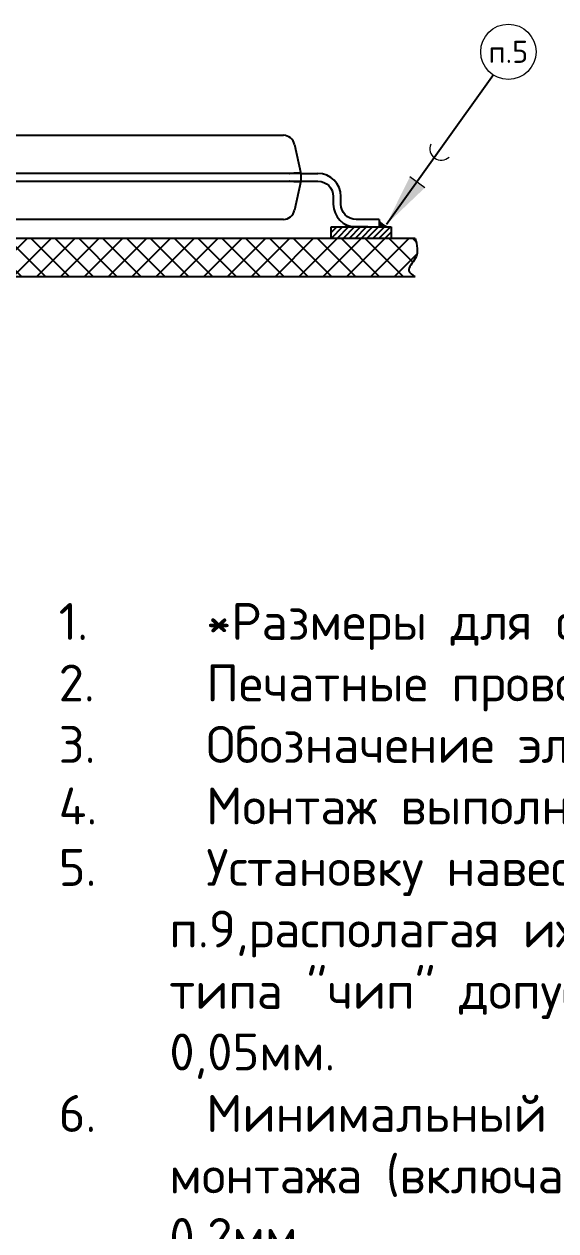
# Model space of a CAD drawing. Header units: millimetres. Extents: x -3633 to 871, y -630 to 261.
# Drawn here: x -1243.6 to -1200.3, y -467.2 to -369 of the extents above; entities that cross this region are included whole.
import ezdxf

# ---------------------------------------------------------------- set-up
doc = ezdxf.new("R2010")
doc.units = ezdxf.units.MM
for name, color, linetype, lineweight in [('Text', 7, 'Continuous', 18), ('Размерные линии', 7, 'Continuous', 15), ('Сплошная тонкая', 7, 'Continuous', 20), ('Штриховка', 7, 'Continuous', 9)]:
    doc.layers.add(name, color=color, linetype=linetype, lineweight=lineweight)
doc.styles.add('Main', font='isocpeur.ttf', dxfattribs={"height": 3})

msp = doc.modelspace()

# ---------------------------------------------------------------- hatches: boundary and pattern name
at = {"layer": 'Сплошная тонкая', "lineweight": 25}
h = msp.add_hatch(dxfattribs=at)
h.set_pattern_fill('ANSI31', color=256, scale=0.108)
h.set_pattern_definition([(45, (-8101.08344388361, -4229.871466215845), (-0.2424669152688672, 0.2424669152688671), [])])
h.paths.add_polyline_path([(-1217.474287168766, -385.5229813366598), (-1218.58126019201, -385.5229813366589), (-1218.581260192011, -386.4273835971982), (-1213.697626373474, -386.4273835971982), (-1213.697626373475, -385.5229813366598)])
h.paths.add_polyline_path([(-1255.381968572568, -385.5229813366598), (-1256.488941595812, -385.5229813366589), (-1256.488941595814, -386.4273835971974), (-1251.605307777277, -386.4273835971974), (-1251.605307777278, -385.5229813366598)])
h = msp.add_hatch(dxfattribs=at)
h.set_pattern_fill('ANSI37', color=256, scale=0.432)
h.set_pattern_definition([(45, (-8101.08344388361, -4229.871466215845), (-0.9698676610754686, 0.9698676610754683), []), (135, (-8101.08344388361, -4229.871466215845), (-0.9698676610754686, -0.9698676610754681), [])])
edge = h.paths.add_edge_path()
edge.add_line((-1257.758674628108, -386.4273835971974), (-1258.42347536969, -386.4273835971974))
edge.add_spline(control_points=[(-1258.42347536969, -386.4273835971974), (-1258.432910485251, -386.9612084473754), (-1258.448019508328, -387.8160545729527), (-1258.055837396528, -389.0912899990942), (-1258.601964731643, -389.409988241204), (-1258.830536733712, -389.5433737917363)], knot_values=[0, 0, 0, 0, 0.7696681386138398, 1.232516294537366, 1.56566809091103, 1.56566809091103, 1.56566809091103, 1.56566809091103], degree=3, periodic=0)
edge.add_line((-1258.830536733712, -389.5433737917363), (-1211.768348086691, -389.5433737917363))
edge.add_spline(control_points=[(-1211.768348086691, -389.5433737917363), (-1211.995516235169, -389.3994764182451), (-1212.598336469629, -389.017626017968), (-1211.35690061148, -387.9310243706298), (-1211.606755921091, -386.9887578821592), (-1211.755612266395, -386.4273835971983)], knot_values=[0, 0, 0, 0, 0.3152537707662417, 0.8365668923291296, 1.604899187298046, 1.604899187298046, 1.604899187298046, 1.604899187298046], degree=3, periodic=0)
edge.add_line((-1211.755612266395, -386.4273835971983), (-1257.758674628108, -386.4273835971976))
at = {"layer": 'Штриховка'}
h = msp.add_hatch(color=256, dxfattribs=at)
h.dxf.hatch_style = 1
h.paths.add_polyline_path([(-1214.11193516385, -385.3345698215601), (-1212.186754771779, -381.4369380412911), (-1211.576811932129, -381.884763084681)])
h.paths.add_polyline_path([(-1214.11193516385, -385.3345698215601), (-1211.576811932129, -381.8847630846824), (-1210.969788775621, -382.3304444727244)])
h = msp.add_hatch(color=256, dxfattribs=at)
h.dxf.hatch_style = 1
edge = h.paths.add_edge_path()
edge.add_line((-1214.696312775441, -384.9018262863231), (-1214.695549753082, -385.5229533305308))
edge.add_line((-1214.695549753082, -385.5229533305303), (-1213.697626373472, -385.5169052617321))
edge.add_arc((-1213.515168659736, -384.1023448391477), 1.426279077335462, 214.0929067245665, 262.6502585967539, ccw=False)

# ---------------------------------------------------------------- linework, layer by layer
at = {"layer": 'Размерные линии'}
msp.add_line((-1210.969788775621, -382.3304444727244, -3.621224979014741e-09), (-1212.186754771779, -381.4369380412911, -3.621270766877874e-09), dxfattribs=at)
msp.add_circle((-1204.177563636938, -371.2766619064912, -6.502912168368116e-09), 2.25, dxfattribs=at)
msp.add_arc((-1209.630509174898, -379.1545734080948, -6.501610224378379e-09), 0.9329887965319963, 156.5740909345561, 313.0812588353691, dxfattribs=at)
at = {"layer": 'Сплошная тонкая', "lineweight": 25}
for p, q in [((-1205.387034040699, -373.1431263879006, -1.513466210210377e-08), (-1214.094509910853, -385.3179099853312, -3.619941047721942e-09)), ((-1218.581260192011, -386.4273835971974, -6.498882051183461e-09), (-1218.58126019201, -385.5229813366589, -6.498882051183463e-09)), ((-1218.58126019201, -385.5229813366589, -6.498882051183463e-09), (-1217.474287168767, -385.5229813366598, -3.627601206867594e-09)), ((-1217.474287168766, -385.5229813366598, -3.627601206862962e-09), (-1213.697626373475, -385.5229813366598, -3.628743859441456e-09)), ((-1213.697626373475, -385.5229813366598, -3.628743859441456e-09), (-1213.697626373474, -386.4273835971974, -6.500359625442217e-09)), ((-1257.758674628107, -386.4273835971974, -6.487028676985822e-09), (-1211.755612266395, -386.4273835971983, -6.50094719407684e-09)), ((-1258.830536733712, -389.5433737917363, -6.486704378335467e-09), (-1211.768348086691, -389.5433737917363, -6.500943340773966e-09))]:
    msp.add_line(p, q, dxfattribs=at)
at = {"layer": 'Сплошная тонкая', "linetype": 'Continuous', "lineweight": 25, "extrusion": (-2.220446049250313e-16, 1, -2.220446049250312e-16)}
for p, q in [((-1247.600474237922, -378.0691207326061, -3.616137515379486e-09), (-1222.477807116051, -378.0691207326061, -3.616137515379486e-09)), ((-1229.293457327224, -378.0753322831094, -3.616137515379486e-09), (-1229.293457327224, -378.0691207326061, -3.616137515379486e-09)), ((-1225.566527025205, -378.0753322831094, -3.616137515379486e-09), (-1229.293457327224, -378.0753322831094, -3.616137515379486e-09)), ((-1225.566527025205, -378.0753322831094, -3.616137515379486e-09), (-1225.566527025205, -378.0691207326061, -3.616137515379486e-09)), ((-1221.566435132814, -378.8071352129462, -3.616137515379486e-09), (-1221.063369712721, -381.173871521494, -3.616137515379486e-09)), ((-1221.994884372538, -381.1748959842951, -3.616137515379486e-09), (-1248.083396486733, -381.1748959842951, -3.616137515379486e-09)), ((-1221.063160214022, -381.1748959842951, -3.616137515379486e-09), (-1221.063151959951, -381.1748959842951, -3.616137515379486e-09)), ((-1221.063151959951, -381.1748959842951, -3.616137515379486e-09), (-1221.063151959951, -381.7960510346327, -3.616137515379486e-09)), ((-1221.063152041414, -381.1748959842951, -3.616137515379486e-09), (-1219.665553178141, -381.1748959842951, -3.616137515379486e-09)), ((-1248.083396486733, -381.7960510346327, -3.616137515379486e-09), (-1221.994884372538, -381.7960510346327, -3.616137515379486e-09)), ((-1221.063369712721, -381.7970754974315, -3.616137515379486e-09), (-1221.566435132791, -384.1638118059793, -3.616137515379486e-09)), ((-1221.063151959951, -381.7960510346327, -3.616137515379486e-09), (-1221.063160214022, -381.7960510346327, -3.616137515379486e-09)), ((-1221.063152041414, -381.7960510346327, -3.616137515379486e-09), (-1219.665553178141, -381.7960510346327, -3.616137515379486e-09)), ((-1218.42324307746, -383.0383611353084, -3.616137515379486e-09), (-1218.42324307746, -383.6595161856465, -3.616137515379486e-09)), ((-1217.802088027132, -383.6595161856465, -3.616137515379486e-09), (-1217.802088027132, -383.0383611353084, -3.616137515379486e-09)), ((-1222.477807116051, -384.9018262863217, -3.616137515379486e-09), (-1247.600474237922, -384.9018262863217, -3.616137515379486e-09)), ((-1215.610822017755, -385.5229813366598, -3.627601206862962e-09), (-1217.474287168766, -385.5229813366598, -3.627601206862962e-09)), ((-1214.696312775441, -384.9018262863217, -3.616137515379486e-09), (-1216.559777926452, -384.9018262863217, -3.616137515379486e-09)), ((-1216.559777926452, -385.5229813366598, -3.616131998414376e-09), (-1214.696312775441, -385.5229813366598, -3.616131998414376e-09)), ((-1214.696312775441, -384.9018262863217, -3.616137515379486e-09), (-1214.696312775441, -385.5229813366598, -3.616131998414376e-09))]:
    msp.add_line(p, q, dxfattribs=at)
at = {"layer": 'Сплошная тонкая', "linetype": 'Continuous', "lineweight": 25}
for centre, radius, start, end in [((-1222.477807116051, -379.000853308112, -3.616137515379486e-09), 0.9317325755067863, 12.00000000012308, 90), ((-1219.665553178141, -383.0383611353084, -3.616137515379486e-09), 1.863465151013566, 0, 90), ((-1216.559777926452, -383.6595161856465, -3.616137515379486e-09), 1.863465151013569, 180, 270), ((-1222.477807116051, -383.9700937108144, -3.616137515379486e-09), 0.9317325755067885, 270, 347.9999999998769)]:
    msp.add_arc(centre, radius, start, end, dxfattribs=at)
at = {"layer": 'Сплошная тонкая', "linetype": 'Continuous', "lineweight": 25, "extrusion": (4.930380657631323e-32, -2.220446049250313e-16, -1)}
for centre, radius, start, end in [((1219.665553178141, -383.0383611353084, 3.616222566981056e-09), 1.242310100675712, 90, 180), ((1216.559777926452, -383.6595161856465, 3.616222704905183e-09), 1.242310100675716, 270, 0)]:
    msp.add_arc(centre, radius, start, end, dxfattribs=at)
at = {"layer": 'Сплошная тонкая', "linetype": 'Continuous', "lineweight": 25, "extrusion": (4.930379335200179e-32, -2.220446049250312e-16, -1)}
msp.add_ellipse((-1221.994892789538, -376.7914388555812, -3.616137515379486e-09), major_axis=(-1.706178615669657e-07, -4.38345712871326), ratio=0.2125565616699153, start_param=-9.216805746055281e-06, end_param=-8.273347095127048e-09, dxfattribs=at)
at = {"layer": 'Сплошная тонкая', "linetype": 'Continuous', "lineweight": 25}
for centre, major_axis, ratio, start_param, end_param in [((-1221.994884535466, -376.7914388555812, -3.616137515379486e-09), (1.706178638727891e-07, -4.38345712871326), 0.2125565616699153, -8.273347918789456e-09, 0.02162036418025969), ((-1221.994892789538, -381.2728250241164, -3.616137515379486e-09), (-0.9316781348432254, -0.09792330112967551), 0.1028560765600694, -3.130782292603723, -1.603226710715514), ((-1221.994884535466, -386.1795081633447, -3.616131998414376e-09), (-1.706178620295861e-07, -4.38345712871326), 0.2125565616699153, 3.119972289409535, 3.141592661863143), ((-1221.994884535466, -381.6981219948109, -3.616137515379486e-09), (0.9316781348448728, -0.09792333462446172), 0.102856039823049, -1.538365593351639, -0.01081001146343341)]:
    msp.add_ellipse(centre, major_axis=major_axis, ratio=ratio, start_param=start_param, end_param=end_param, dxfattribs=at)
at = {"layer": 'Сплошная тонкая', "linetype": 'Continuous', "lineweight": 25, "extrusion": (3.081487911019577e-32, -2.220446049250311e-16, -1)}
msp.add_ellipse((-1221.994884535466, -381.2728250241164, -3.616137515379486e-09), major_axis=(0.9316781348448728, 0.09792333462446216), ratio=0.1028560398230489, start_param=-1.538365593351639, end_param=-0.01081001146343341, dxfattribs=at)
at = {"layer": 'Сплошная тонкая', "linetype": 'Continuous', "lineweight": 25, "extrusion": (1.479114197289397e-31, -2.220446049250313e-16, -1)}
for centre, start_param, end_param in [((-1221.994892789538, -376.7914388555812, -3.616137515379486e-09), 1.114390032049996e-07, 0.02162048389261267), ((-1221.994884535466, -376.7914388555812, -3.616137515379486e-09), -0.02162026101460996, 1.114390032049996e-07)]:
    msp.add_ellipse(centre, major_axis=(0.9317325755081194, -4.383457128713258), ratio=1e-06, start_param=start_param, end_param=end_param, dxfattribs=at)
at = {"layer": 'Сплошная тонкая', "linetype": 'Continuous', "lineweight": 25, "extrusion": (4.93038433105117e-32, -2.220446049250312e-16, -1)}
msp.add_ellipse((-1221.994892789538, -386.1795081633447, -3.616131998414376e-09), major_axis=(1.706178636170547e-07, -4.38345712871326), ratio=0.2125565616699153, start_param=-3.141592645316444, end_param=-3.141583436784045, dxfattribs=at)
at = {"layer": 'Сплошная тонкая', "linetype": 'Continuous', "lineweight": 25, "extrusion": (6.77927340424307e-32, -2.220446049250311e-16, -1)}
msp.add_ellipse((-1221.994892789538, -381.6981219948109, -3.616137515379486e-09), major_axis=(-0.9316781348432255, 0.09792330112967505), ratio=0.1028560765600693, start_param=-3.130782292603723, end_param=-1.603226710715514, dxfattribs=at)
at = {"layer": 'Сплошная тонкая', "linetype": 'Continuous', "lineweight": 25, "extrusion": (-3.081487911019577e-32, -2.220446049250312e-16, -0.9999999999999999)}
for centre, start_param, end_param in [((-1221.994892789538, -386.1795081633447, -3.616131998414376e-09), 3.119972169697181, 3.14159254215079), ((-1221.994884535466, -386.1795081633447, -3.616131998414376e-09), -3.141592765028796, -3.119972392575183)]:
    msp.add_ellipse(centre, major_axis=(-0.9317325755081175, -4.383457128713262), ratio=1e-06, start_param=start_param, end_param=end_param, dxfattribs=at)
at = {"layer": 'Сплошная тонкая', "lineweight": 25}
msp.add_spline([(-1211.755612266395, -386.4273835971983, -6.50094719407684e-09), (-1211.751809840594, -388.0869769983176, -3.584479735926753e-09), (-1212.27235000687, -389.0854737585007, -3.58410673505965e-09), (-1211.768348086691, -389.5433737917363, -6.500943340773966e-09)], degree=3, dxfattribs=at)

# ---------------------------------------------------------------- texts
at = {"layer": 'Text', "insert": (-1240.751748848523, -416.1014618328845), "char_height": 3, "attachment_point": 1, "style": 'Main'}
msp.add_mtext_dynamic_manual_height_columns('\\pxi-3,l3;1.^I*Размеры для справок \\P2.^IПечатные проводники не показаны. \\P3.^IОбозначение элементов показаны условно. \\P4.^IМонтаж выполнить согласно схеме ИУ4.11.03.03.20.81.06.003 Э3 \\P5.^IУстановку навесных элементов производить по ГОСТ Р МЭК61191-3-2010 класс B, припой п.9,располагая их симметрично относительно контактных площадок. Для компонента типа "чип" допускается выход компонентов за пределы контактной площадки не более 0,05мм. \\P6.^IМинимальный допустимый зазор между соседними компонентами поверхностного монтажа (включая зоны паек,выводов и торцы компонентов) должен быть не менее 0,2мм.\\P7.^IУстановку выводных разъемов осуществлять по ГОСТ Р MJK 61191-3-2010.\\P8.^IПайку КМО производить согласно ГОСТ 23592-96 , припой п.9 . \\P9.^IПОС-61 ГОСТ 21930-76. \\P10.^IПосле сборки изделие промыть в ультразвуковой очистительной ванне со спирто -бензиновой смесью ГОСТ 18300-87 . \\P11.^IПосле сборки записать управляющую программу - ИУ4.11.03.03.20.81.06.016 М в микросхему DD2.\\P12.^IКонтроль паяных соединений производить визуально - оптическим методом по ГОСТ 24715-81 . \\P13.^IОстальные технические требования по ОСТ 4 ГО.070.015-75.', width=182.1475900210371, gutter_width=15, heights=[0], dxfattribs=at)
at = {"layer": 'Размерные линии', "insert": (-1204.177563636938, -371.2766619064912, -6.502912168368116e-09), "char_height": 1.8, "attachment_point": 5, "style": 'Main'}
msp.add_mtext_dynamic_manual_height_columns('\\pxqc;п.5', width=2.166949885010763, gutter_width=27, heights=[0], dxfattribs=at)

doc.saveas('drawing.dxf')
